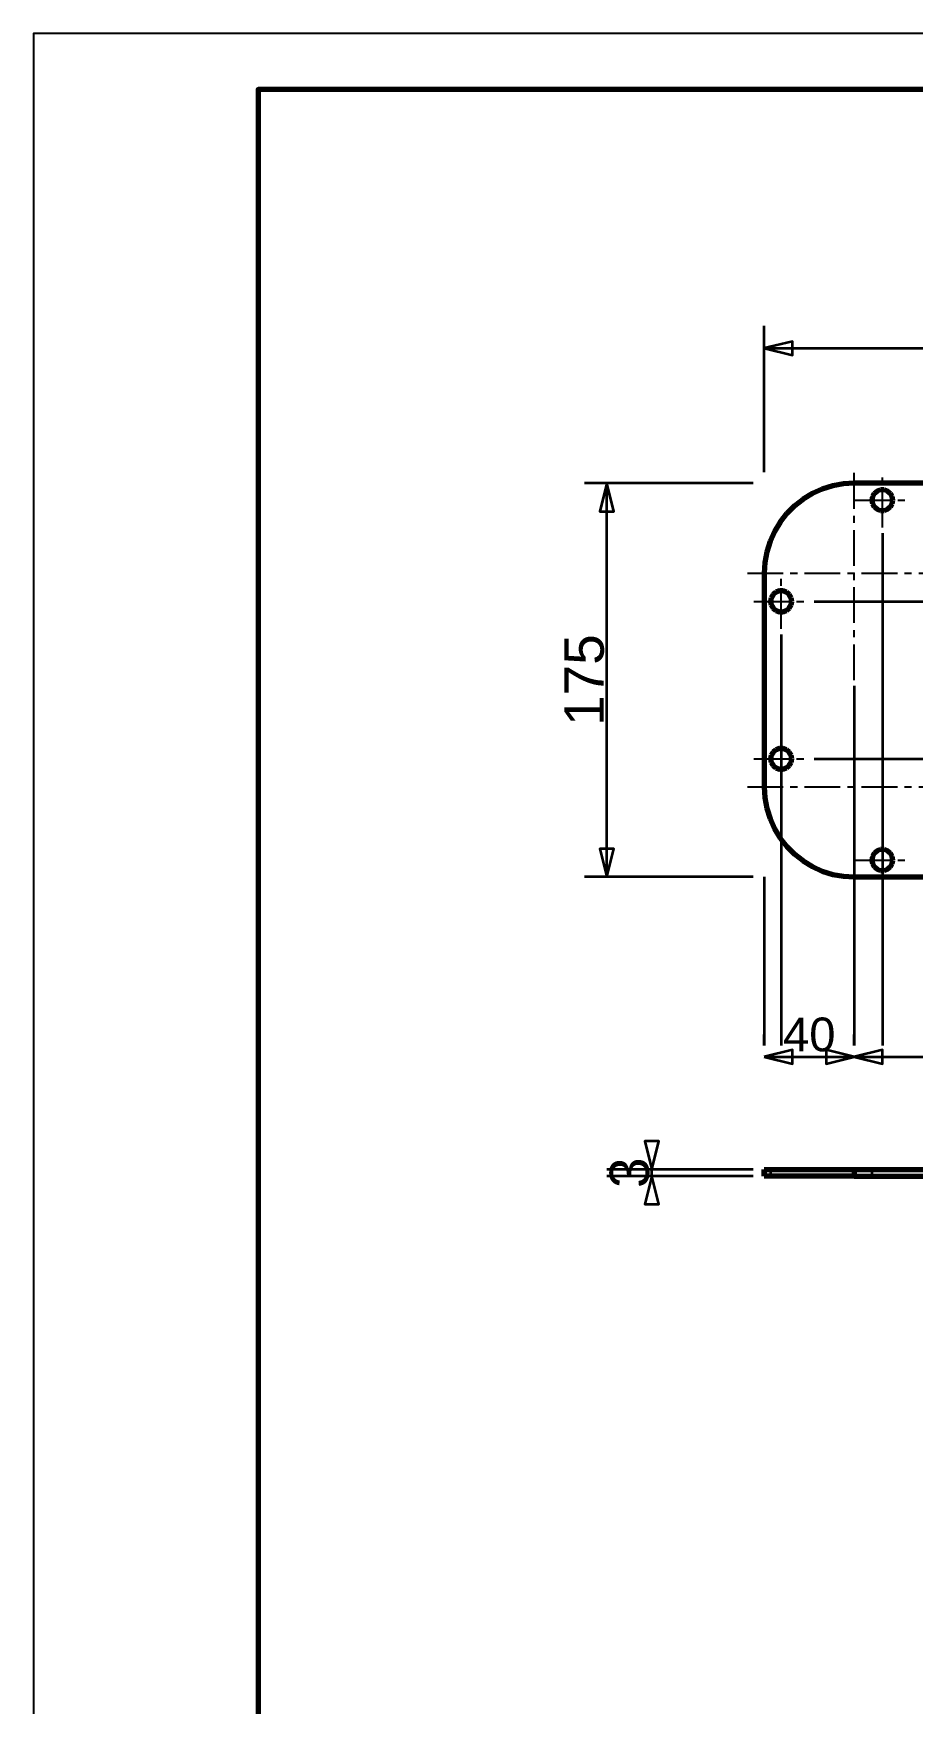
# Model space of a CAD drawing. Header units: millimetres. Extents: x 0 to 420, y 0 to 297.
# Drawn here: x 0 to 78.2, y 148.5 to 297 of the extents above; entities that cross this region are included whole.
import ezdxf
from ezdxf.enums import TextEntityAlignment as Align

# ---------------------------------------------------------------- set-up
doc = ezdxf.new("R2010")
doc.units = ezdxf.units.MM
doc.linetypes.add('CENTER', pattern=[5.08, 3.175, -0.635, 0.635, -0.635])
doc.linetypes.add('DASHED', pattern=[1.524, 1.27, -0.254])
doc.styles.add('GOST', font='Arial')

msp = doc.modelspace()

# ---------------------------------------------------------------- linework, layer by layer
at = {"color": 7, "lineweight": 35}
for p, q in [((65, 258), (65, 271)), ((65, 269), (215, 269)), ((64, 257), (49, 257)), ((51, 222), (51, 257)), ((75.5, 252.56), (75.5, 207)), ((69.44, 246.5), (230, 246.5)), ((66.5, 243.56), (66.5, 207)), ((73, 239), (73, 207)), ((69.44, 232.5), (230, 232.5)), ((66.5, 229.56), (66.5, 207)), ((64, 222), (49, 222)), ((65, 222), (65, 207)), ((73, 220), (73, 207)), ((75.5, 220.56), (75.5, 207)), ((65, 207), (65, 208)), ((73, 207), (73, 208)), ((73, 207), (73, 208)), ((65, 206), (73, 206)), ((73, 206), (118.5, 206)), ((64, 196), (51, 196)), ((64, 195.4), (51, 195.4)), ((55, 195.4), (55, 196))]:
    msp.add_line(p, q, dxfattribs=at)
at = {"color": 4, "linetype": 'CENTER', "lineweight": 25}
for p, q in [((73, 239.5), (73, 258.5)), ((75.5, 253.06), (75.5, 257.94)), ((73.06, 255.5), (77.94, 255.5)), ((63.5, 249), (82.5, 249)), ((66.5, 244.06), (66.5, 248.94)), ((64.06, 246.5), (68.94, 246.5)), ((73, 220.5), (73, 239.5)), ((66.5, 230.06), (66.5, 234.94)), ((64.06, 232.5), (68.94, 232.5)), ((63.5, 230), (82.5, 230)), ((75.5, 221.06), (75.5, 225.94)), ((73.06, 223.5), (77.94, 223.5))]:
    msp.add_line(p, q, dxfattribs=at)
at = {"color": 1, "lineweight": 70}
for p, q in [((72.04, 256.94), (71.09, 256.77)), ((73, 257), (72.04, 256.94)), ((207, 257), (73, 257)), ((68.46, 255.58), (67.7, 254.99)), ((69.28, 256.08), (68.46, 255.58)), ((70.16, 256.48), (69.28, 256.08)), ((71.09, 256.77), (70.16, 256.48)), ((74.62, 255.82), (74.56, 255.5)), ((74.56, 255.5), (74.62, 255.18)), ((74.78, 256.1), (74.62, 255.82)), ((75.03, 256.31), (74.78, 256.1)), ((75.34, 256.43), (75.03, 256.31)), ((75.66, 256.43), (75.34, 256.43)), ((75.97, 256.31), (75.66, 256.43)), ((76.22, 256.1), (75.97, 256.31)), ((76.38, 255.82), (76.22, 256.1)), ((76.44, 255.5), (76.38, 255.82)), ((76.38, 255.18), (76.44, 255.5)), ((67.01, 254.3), (66.42, 253.54)), ((67.7, 254.99), (67.01, 254.3)), ((74.62, 255.18), (74.78, 254.9)), ((74.78, 254.9), (75.03, 254.69)), ((75.03, 254.69), (75.34, 254.57)), ((75.34, 254.57), (75.66, 254.57)), ((75.66, 254.57), (75.97, 254.69)), ((75.97, 254.69), (76.22, 254.9)), ((76.22, 254.9), (76.38, 255.18)), ((65.92, 252.72), (65.52, 251.84)), ((66.42, 253.54), (65.92, 252.72)), ((65.52, 251.84), (65.23, 250.91)), ((65.06, 249.96), (65, 249)), ((65.23, 250.91), (65.06, 249.96)), ((65, 249), (65, 230)), ((65.62, 246.82), (65.56, 246.5)), ((65.78, 247.1), (65.62, 246.82)), ((66.03, 247.31), (65.78, 247.1)), ((66.34, 247.43), (66.03, 247.31)), ((66.66, 247.43), (66.34, 247.43)), ((66.97, 247.31), (66.66, 247.43)), ((67.22, 247.1), (66.97, 247.31)), ((67.38, 246.82), (67.22, 247.1)), ((67.44, 246.5), (67.38, 246.82)), ((65.56, 246.5), (65.62, 246.18)), ((65.62, 246.18), (65.78, 245.9)), ((65.78, 245.9), (66.03, 245.69)), ((66.03, 245.69), (66.34, 245.57)), ((66.34, 245.57), (66.66, 245.57)), ((66.66, 245.57), (66.97, 245.69)), ((66.97, 245.69), (67.22, 245.9)), ((67.22, 245.9), (67.38, 246.18)), ((67.38, 246.18), (67.44, 246.5)), ((66.03, 233.31), (65.78, 233.1)), ((66.34, 233.43), (66.03, 233.31)), ((66.66, 233.43), (66.34, 233.43)), ((66.97, 233.31), (66.66, 233.43)), ((67.22, 233.1), (66.97, 233.31)), ((65.62, 232.82), (65.56, 232.5)), ((65.56, 232.5), (65.62, 232.18)), ((65.78, 233.1), (65.62, 232.82)), ((65.62, 232.18), (65.78, 231.9)), ((65.78, 231.9), (66.03, 231.69)), ((66.03, 231.69), (66.34, 231.57)), ((66.66, 231.57), (66.97, 231.69)), ((66.97, 231.69), (67.22, 231.9)), ((67.38, 232.82), (67.22, 233.1)), ((67.22, 231.9), (67.38, 232.18)), ((67.44, 232.5), (67.38, 232.82)), ((67.38, 232.18), (67.44, 232.5)), ((66.34, 231.57), (66.66, 231.57)), ((65, 230), (65.06, 229.04)), ((65.06, 229.04), (65.23, 228.09)), ((65.23, 228.09), (65.52, 227.16)), ((65.52, 227.16), (65.92, 226.28)), ((65.92, 226.28), (66.42, 225.46)), ((66.42, 225.46), (67.01, 224.7)), ((67.01, 224.7), (67.7, 224.01)), ((75.03, 224.31), (74.78, 224.1)), ((75.34, 224.43), (75.03, 224.31)), ((75.66, 224.43), (75.34, 224.43)), ((75.97, 224.31), (75.66, 224.43)), ((76.22, 224.1), (75.97, 224.31)), ((67.7, 224.01), (68.46, 223.42)), ((68.46, 223.42), (69.28, 222.92)), ((69.28, 222.92), (70.16, 222.52)), ((74.62, 223.82), (74.56, 223.5)), ((74.56, 223.5), (74.62, 223.18)), ((74.78, 224.1), (74.62, 223.82)), ((74.62, 223.18), (74.78, 222.9)), ((74.78, 222.9), (75.03, 222.69)), ((75.97, 222.69), (76.22, 222.9)), ((76.38, 223.82), (76.22, 224.1)), ((76.22, 222.9), (76.38, 223.18)), ((76.44, 223.5), (76.38, 223.82)), ((76.38, 223.18), (76.44, 223.5)), ((70.16, 222.52), (71.09, 222.23)), ((71.09, 222.23), (72.04, 222.06)), ((72.04, 222.06), (73, 222)), ((73, 222), (207, 222)), ((75.03, 222.69), (75.34, 222.57)), ((75.34, 222.57), (75.66, 222.57)), ((75.66, 222.57), (75.97, 222.69)), ((65, 196), (65.05, 196)), ((65, 196), (65, 195.4)), ((65, 195.4), (65, 196)), ((65.05, 195.4), (65, 195.4)), ((65.05, 196), (65.2, 196)), ((65.2, 195.4), (65.05, 195.4)), ((65.2, 196), (65.45, 196)), ((65.45, 195.4), (65.2, 195.4)), ((65.45, 196), (65.79, 196)), ((65.79, 195.4), (65.45, 195.4)), ((65.79, 196), (66.23, 196)), ((66.23, 195.4), (65.79, 195.4)), ((66.23, 196), (66.75, 196)), ((66.75, 195.4), (66.23, 195.4)), ((66.75, 196), (67.34, 196)), ((67.34, 195.4), (66.75, 195.4)), ((67.34, 196), (68.01, 196)), ((68.01, 195.4), (67.34, 195.4)), ((68.01, 196), (68.74, 196)), ((68.74, 195.4), (68.01, 195.4)), ((68.74, 196), (69.53, 196)), ((69.53, 195.4), (68.74, 195.4)), ((69.53, 196), (70.36, 196)), ((70.36, 195.4), (69.53, 195.4)), ((70.36, 196), (71.22, 196)), ((71.22, 195.4), (70.36, 195.4)), ((71.22, 196), (72.1, 196)), ((72.1, 195.4), (71.22, 195.4)), ((72.1, 196), (73, 196)), ((73, 195.4), (72.1, 195.4)), ((73, 196), (207, 196)), ((73, 196), (73, 195.4)), ((73, 195.4), (207, 195.4))]:
    msp.add_line(p, q, dxfattribs=at)
at = {"color": 5, "linetype": 'DASHED', "lineweight": 35}
for p, q in [((71.09, 256.77), (72.04, 256.94)), ((72.04, 256.94), (73, 257)), ((207, 257), (73, 257)), ((67.7, 254.99), (68.46, 255.58)), ((68.46, 255.58), (69.28, 256.08)), ((69.28, 256.08), (70.16, 256.48)), ((70.16, 256.48), (71.09, 256.77)), ((74.56, 255.5), (74.62, 255.82)), ((74.62, 255.18), (74.56, 255.5)), ((74.62, 255.82), (74.78, 256.1)), ((74.78, 256.1), (75.03, 256.31)), ((75.03, 256.31), (75.34, 256.43)), ((75.34, 256.43), (75.66, 256.43)), ((75.66, 256.43), (75.97, 256.31)), ((75.97, 256.31), (76.22, 256.1)), ((76.22, 256.1), (76.38, 255.82)), ((76.38, 255.82), (76.44, 255.5)), ((76.44, 255.5), (76.38, 255.18)), ((66.42, 253.54), (67.01, 254.3)), ((67.01, 254.3), (67.7, 254.99)), ((74.78, 254.9), (74.62, 255.18)), ((75.03, 254.69), (74.78, 254.9)), ((75.34, 254.57), (75.03, 254.69)), ((75.66, 254.57), (75.34, 254.57)), ((75.97, 254.69), (75.66, 254.57)), ((76.22, 254.9), (75.97, 254.69)), ((76.38, 255.18), (76.22, 254.9)), ((65.52, 251.84), (65.92, 252.72)), ((65.92, 252.72), (66.42, 253.54)), ((65.23, 250.91), (65.52, 251.84)), ((65, 249), (65.06, 249.96)), ((65.06, 249.96), (65.23, 250.91)), ((65, 249), (65, 230)), ((65.56, 246.5), (65.62, 246.82)), ((65.62, 246.82), (65.78, 247.1)), ((65.78, 247.1), (66.03, 247.31)), ((66.03, 247.31), (66.34, 247.43)), ((66.34, 247.43), (66.66, 247.43)), ((66.66, 247.43), (66.97, 247.31)), ((66.97, 247.31), (67.22, 247.1)), ((67.22, 247.1), (67.38, 246.82)), ((67.38, 246.82), (67.44, 246.5)), ((65.62, 246.18), (65.56, 246.5)), ((65.78, 245.9), (65.62, 246.18)), ((66.03, 245.69), (65.78, 245.9)), ((66.34, 245.57), (66.03, 245.69)), ((66.66, 245.57), (66.34, 245.57)), ((66.97, 245.69), (66.66, 245.57)), ((67.22, 245.9), (66.97, 245.69)), ((67.38, 246.18), (67.22, 245.9)), ((67.44, 246.5), (67.38, 246.18)), ((65.78, 233.1), (66.03, 233.31)), ((66.03, 233.31), (66.34, 233.43)), ((66.34, 233.43), (66.66, 233.43)), ((66.66, 233.43), (66.97, 233.31)), ((66.97, 233.31), (67.22, 233.1)), ((65.56, 232.5), (65.62, 232.82)), ((65.62, 232.18), (65.56, 232.5)), ((65.62, 232.82), (65.78, 233.1)), ((65.78, 231.9), (65.62, 232.18)), ((66.03, 231.69), (65.78, 231.9)), ((66.34, 231.57), (66.03, 231.69)), ((66.97, 231.69), (66.66, 231.57)), ((67.22, 231.9), (66.97, 231.69)), ((67.22, 233.1), (67.38, 232.82)), ((67.38, 232.18), (67.22, 231.9)), ((67.38, 232.82), (67.44, 232.5)), ((67.44, 232.5), (67.38, 232.18)), ((66.66, 231.57), (66.34, 231.57)), ((65.06, 229.04), (65, 230)), ((65.23, 228.09), (65.06, 229.04)), ((65.52, 227.16), (65.23, 228.09)), ((65.92, 226.28), (65.52, 227.16)), ((66.42, 225.46), (65.92, 226.28)), ((67.01, 224.7), (66.42, 225.46)), ((67.7, 224.01), (67.01, 224.7)), ((74.78, 224.1), (75.03, 224.31)), ((75.03, 224.31), (75.34, 224.43)), ((75.34, 224.43), (75.66, 224.43)), ((75.66, 224.43), (75.97, 224.31)), ((75.97, 224.31), (76.22, 224.1)), ((68.46, 223.42), (67.7, 224.01)), ((69.28, 222.92), (68.46, 223.42)), ((70.16, 222.52), (69.28, 222.92)), ((74.56, 223.5), (74.62, 223.82)), ((74.62, 223.18), (74.56, 223.5)), ((74.62, 223.82), (74.78, 224.1)), ((74.78, 222.9), (74.62, 223.18)), ((75.03, 222.69), (74.78, 222.9)), ((76.22, 222.9), (75.97, 222.69)), ((76.22, 224.1), (76.38, 223.82)), ((76.38, 223.18), (76.22, 222.9)), ((76.38, 223.82), (76.44, 223.5)), ((76.44, 223.5), (76.38, 223.18)), ((71.09, 222.23), (70.16, 222.52)), ((72.04, 222.06), (71.09, 222.23)), ((73, 222), (72.04, 222.06)), ((73, 222), (207, 222)), ((75.34, 222.57), (75.03, 222.69)), ((75.66, 222.57), (75.34, 222.57)), ((75.97, 222.69), (75.66, 222.57)), ((65.05, 196), (65, 196)), ((65, 195.4), (65.05, 195.4)), ((65.2, 196), (65.05, 196)), ((65.05, 195.4), (65.2, 195.4)), ((65.45, 196), (65.2, 196)), ((65.2, 195.4), (65.45, 195.4)), ((65.79, 196), (65.45, 196)), ((65.45, 195.4), (65.79, 195.4)), ((65.56, 196), (65.56, 195.4)), ((65.56, 196), (65.58, 196)), ((65.58, 196), (65.56, 196)), ((65.56, 196), (65.56, 195.4)), ((65.56, 196), (65.58, 196)), ((65.58, 196), (65.56, 196)), ((65.56, 195.4), (65.58, 195.4)), ((65.58, 195.4), (65.56, 195.4)), ((65.56, 195.4), (65.58, 195.4)), ((65.58, 195.4), (65.56, 195.4)), ((65.58, 196), (65.65, 196)), ((65.65, 196), (65.58, 196)), ((65.58, 196), (65.65, 196)), ((65.65, 196), (65.58, 196)), ((65.58, 195.4), (65.65, 195.4)), ((65.65, 195.4), (65.58, 195.4)), ((65.58, 195.4), (65.65, 195.4)), ((65.65, 195.4), (65.58, 195.4)), ((65.65, 196), (65.77, 196)), ((65.77, 196), (65.65, 196)), ((65.65, 196), (65.77, 196)), ((65.77, 196), (65.65, 196)), ((65.65, 195.4), (65.77, 195.4)), ((65.77, 195.4), (65.65, 195.4)), ((65.65, 195.4), (65.77, 195.4)), ((65.77, 195.4), (65.65, 195.4)), ((65.77, 196), (65.91, 196)), ((65.91, 196), (65.77, 196)), ((65.77, 196), (65.91, 196)), ((65.91, 196), (65.77, 196)), ((65.77, 195.4), (65.91, 195.4)), ((65.91, 195.4), (65.77, 195.4)), ((65.77, 195.4), (65.91, 195.4)), ((65.91, 195.4), (65.77, 195.4)), ((66.23, 196), (65.79, 196)), ((65.79, 195.4), (66.23, 195.4)), ((65.91, 196), (66.09, 196)), ((66.09, 196), (65.91, 196)), ((65.91, 196), (66.09, 196)), ((66.09, 196), (65.91, 196)), ((65.91, 195.4), (66.09, 195.4)), ((66.09, 195.4), (65.91, 195.4)), ((65.91, 195.4), (66.09, 195.4)), ((66.09, 195.4), (65.91, 195.4)), ((66.09, 196), (66.29, 196)), ((66.29, 196), (66.09, 196)), ((66.09, 196), (66.29, 196)), ((66.29, 196), (66.09, 196)), ((66.09, 195.4), (66.29, 195.4)), ((66.29, 195.4), (66.09, 195.4)), ((66.09, 195.4), (66.29, 195.4)), ((66.29, 195.4), (66.09, 195.4)), ((66.75, 196), (66.23, 196)), ((66.23, 195.4), (66.75, 195.4)), ((66.29, 196), (66.5, 196)), ((66.5, 196), (66.29, 196)), ((66.29, 196), (66.5, 196)), ((66.5, 196), (66.29, 196)), ((66.29, 195.4), (66.5, 195.4)), ((66.5, 195.4), (66.29, 195.4)), ((66.29, 195.4), (66.5, 195.4)), ((66.5, 195.4), (66.29, 195.4)), ((66.5, 196), (66.71, 196)), ((66.71, 196), (66.5, 196)), ((66.5, 196), (66.71, 196)), ((66.71, 196), (66.5, 196)), ((66.5, 195.4), (66.71, 195.4)), ((66.71, 195.4), (66.5, 195.4)), ((66.5, 195.4), (66.71, 195.4)), ((66.71, 195.4), (66.5, 195.4)), ((66.71, 196), (66.91, 196)), ((66.91, 196), (66.71, 196)), ((66.71, 196), (66.91, 196)), ((66.91, 196), (66.71, 196)), ((66.71, 195.4), (66.91, 195.4)), ((66.91, 195.4), (66.71, 195.4)), ((66.71, 195.4), (66.91, 195.4)), ((66.91, 195.4), (66.71, 195.4)), ((67.34, 196), (66.75, 196)), ((66.75, 195.4), (67.34, 195.4)), ((66.91, 196), (67.09, 196)), ((67.09, 196), (66.91, 196)), ((66.91, 196), (67.09, 196)), ((67.09, 196), (66.91, 196)), ((66.91, 195.4), (67.09, 195.4)), ((67.09, 195.4), (66.91, 195.4)), ((66.91, 195.4), (67.09, 195.4)), ((67.09, 195.4), (66.91, 195.4)), ((67.09, 196), (67.23, 196)), ((67.23, 196), (67.09, 196)), ((67.09, 196), (67.23, 196)), ((67.23, 196), (67.09, 196)), ((67.09, 195.4), (67.23, 195.4)), ((67.23, 195.4), (67.09, 195.4)), ((67.09, 195.4), (67.23, 195.4)), ((67.23, 195.4), (67.09, 195.4)), ((67.23, 196), (67.35, 196)), ((67.35, 196), (67.23, 196)), ((67.23, 196), (67.35, 196)), ((67.35, 196), (67.23, 196)), ((67.23, 195.4), (67.35, 195.4)), ((67.35, 195.4), (67.23, 195.4)), ((67.23, 195.4), (67.35, 195.4)), ((67.35, 195.4), (67.23, 195.4)), ((68.01, 196), (67.34, 196)), ((67.34, 195.4), (68.01, 195.4)), ((67.35, 196), (67.42, 196)), ((67.42, 196), (67.35, 196)), ((67.35, 196), (67.42, 196)), ((67.42, 196), (67.35, 196)), ((67.35, 195.4), (67.42, 195.4)), ((67.42, 195.4), (67.35, 195.4)), ((67.35, 195.4), (67.42, 195.4)), ((67.42, 195.4), (67.35, 195.4)), ((67.42, 196), (67.44, 196)), ((67.44, 196), (67.42, 196)), ((67.42, 196), (67.44, 196)), ((67.44, 196), (67.42, 196)), ((67.42, 195.4), (67.44, 195.4)), ((67.44, 195.4), (67.42, 195.4)), ((67.42, 195.4), (67.44, 195.4)), ((67.44, 195.4), (67.42, 195.4)), ((68.74, 196), (68.01, 196)), ((68.01, 195.4), (68.74, 195.4)), ((69.53, 196), (68.74, 196)), ((68.74, 195.4), (69.53, 195.4)), ((70.36, 196), (69.53, 196)), ((69.53, 195.4), (70.36, 195.4)), ((71.22, 196), (70.36, 196)), ((70.36, 195.4), (71.22, 195.4)), ((72.1, 196), (71.22, 196)), ((71.22, 195.4), (72.1, 195.4)), ((73, 196), (72.1, 196)), ((72.1, 195.4), (73, 195.4)), ((207, 196), (73, 196)), ((207, 195.4), (73, 195.4)), ((74.56, 196), (74.56, 195.4)), ((74.56, 196), (74.58, 196)), ((74.58, 196), (74.56, 196)), ((74.56, 196), (74.56, 195.4)), ((74.56, 196), (74.58, 196)), ((74.58, 196), (74.56, 196)), ((74.56, 195.4), (74.58, 195.4)), ((74.58, 195.4), (74.56, 195.4)), ((74.56, 195.4), (74.58, 195.4)), ((74.58, 195.4), (74.56, 195.4)), ((74.58, 196), (74.65, 196)), ((74.65, 196), (74.58, 196)), ((74.58, 196), (74.65, 196)), ((74.65, 196), (74.58, 196)), ((74.58, 195.4), (74.65, 195.4)), ((74.65, 195.4), (74.58, 195.4)), ((74.58, 195.4), (74.65, 195.4)), ((74.65, 195.4), (74.58, 195.4)), ((74.65, 196), (74.77, 196)), ((74.77, 196), (74.65, 196)), ((74.65, 196), (74.77, 196)), ((74.77, 196), (74.65, 196)), ((74.65, 195.4), (74.77, 195.4)), ((74.77, 195.4), (74.65, 195.4)), ((74.65, 195.4), (74.77, 195.4)), ((74.77, 195.4), (74.65, 195.4)), ((74.77, 196), (74.91, 196)), ((74.91, 196), (74.77, 196)), ((74.77, 196), (74.91, 196)), ((74.91, 196), (74.77, 196)), ((74.77, 195.4), (74.91, 195.4)), ((74.91, 195.4), (74.77, 195.4)), ((74.77, 195.4), (74.91, 195.4)), ((74.91, 195.4), (74.77, 195.4)), ((74.91, 196), (75.09, 196)), ((75.09, 196), (74.91, 196)), ((74.91, 196), (75.09, 196)), ((75.09, 196), (74.91, 196)), ((74.91, 195.4), (75.09, 195.4)), ((75.09, 195.4), (74.91, 195.4)), ((74.91, 195.4), (75.09, 195.4)), ((75.09, 195.4), (74.91, 195.4)), ((75.09, 196), (75.29, 196)), ((75.29, 196), (75.09, 196)), ((75.09, 196), (75.29, 196)), ((75.29, 196), (75.09, 196)), ((75.09, 195.4), (75.29, 195.4)), ((75.29, 195.4), (75.09, 195.4)), ((75.09, 195.4), (75.29, 195.4)), ((75.29, 195.4), (75.09, 195.4)), ((75.29, 196), (75.5, 196)), ((75.5, 196), (75.29, 196)), ((75.29, 196), (75.5, 196)), ((75.5, 196), (75.29, 196)), ((75.29, 195.4), (75.5, 195.4)), ((75.5, 195.4), (75.29, 195.4)), ((75.29, 195.4), (75.5, 195.4)), ((75.5, 195.4), (75.29, 195.4)), ((75.5, 196), (75.71, 196)), ((75.71, 196), (75.5, 196)), ((75.5, 196), (75.71, 196)), ((75.71, 196), (75.5, 196)), ((75.5, 195.4), (75.71, 195.4)), ((75.71, 195.4), (75.5, 195.4)), ((75.5, 195.4), (75.71, 195.4)), ((75.71, 195.4), (75.5, 195.4)), ((75.71, 196), (75.91, 196)), ((75.91, 196), (75.71, 196)), ((75.71, 196), (75.91, 196)), ((75.91, 196), (75.71, 196)), ((75.71, 195.4), (75.91, 195.4)), ((75.91, 195.4), (75.71, 195.4)), ((75.71, 195.4), (75.91, 195.4)), ((75.91, 195.4), (75.71, 195.4)), ((75.91, 196), (76.09, 196)), ((76.09, 196), (75.91, 196)), ((75.91, 196), (76.09, 196)), ((76.09, 196), (75.91, 196)), ((75.91, 195.4), (76.09, 195.4)), ((76.09, 195.4), (75.91, 195.4)), ((75.91, 195.4), (76.09, 195.4)), ((76.09, 195.4), (75.91, 195.4)), ((76.09, 196), (76.23, 196)), ((76.23, 196), (76.09, 196)), ((76.09, 196), (76.23, 196)), ((76.23, 196), (76.09, 196)), ((76.09, 195.4), (76.23, 195.4)), ((76.23, 195.4), (76.09, 195.4)), ((76.09, 195.4), (76.23, 195.4)), ((76.23, 195.4), (76.09, 195.4)), ((76.23, 196), (76.35, 196)), ((76.35, 196), (76.23, 196)), ((76.23, 196), (76.35, 196)), ((76.35, 196), (76.23, 196)), ((76.23, 195.4), (76.35, 195.4)), ((76.35, 195.4), (76.23, 195.4)), ((76.23, 195.4), (76.35, 195.4)), ((76.35, 195.4), (76.23, 195.4)), ((76.35, 196), (76.42, 196)), ((76.42, 196), (76.35, 196)), ((76.35, 196), (76.42, 196)), ((76.42, 196), (76.35, 196)), ((76.35, 195.4), (76.42, 195.4)), ((76.42, 195.4), (76.35, 195.4)), ((76.35, 195.4), (76.42, 195.4)), ((76.42, 195.4), (76.35, 195.4)), ((76.42, 196), (76.44, 196)), ((76.44, 196), (76.42, 196)), ((76.42, 196), (76.44, 196)), ((76.44, 196), (76.42, 196)), ((76.42, 195.4), (76.44, 195.4)), ((76.44, 195.4), (76.42, 195.4)), ((76.42, 195.4), (76.44, 195.4)), ((76.44, 195.4), (76.42, 195.4))]:
    msp.add_line(p, q, dxfattribs=at)
at = {"color": 7, "lineweight": 25}
msp.add_lwpolyline([(0, 0), (420, 0), (420, 297), (0, 297)], close=True, dxfattribs=at)
at = {"color": 7, "lineweight": 70}
msp.add_lwpolyline([(20, 5), (415, 5), (415, 292), (20, 292)], close=True, dxfattribs=at)
at = {"color": 7, "lineweight": 35}
for points in [[(65, 269), (67.5, 268.38), (67.5, 269.62)], [(51, 257), (50.38, 254.5), (51.62, 254.5)], [(51, 222), (51.62, 224.5), (50.38, 224.5)], [(65, 206), (67.5, 205.38), (67.5, 206.62)], [(73, 206), (70.5, 206.62), (70.5, 205.38)], [(73, 206), (75.5, 205.38), (75.5, 206.62)], [(55, 196), (55.62, 198.5), (54.38, 198.5)], [(55, 195.4), (54.38, 192.9), (55.62, 192.9)]]:
    msp.add_lwpolyline(points, close=True, dxfattribs=at)

# ---------------------------------------------------------------- texts
at = {"color": 7, "style": 'GOST'}
for s, p in [('175', (49, 239.5)), ('3', (53, 195.7))]:
    msp.add_text(s, height=3.5, rotation=90, dxfattribs=at).set_placement(p, align=Align.MIDDLE)
msp.add_text('40', height=3, dxfattribs=at).set_placement((69, 208), align=Align.MIDDLE)

doc.saveas('drawing.dxf')
